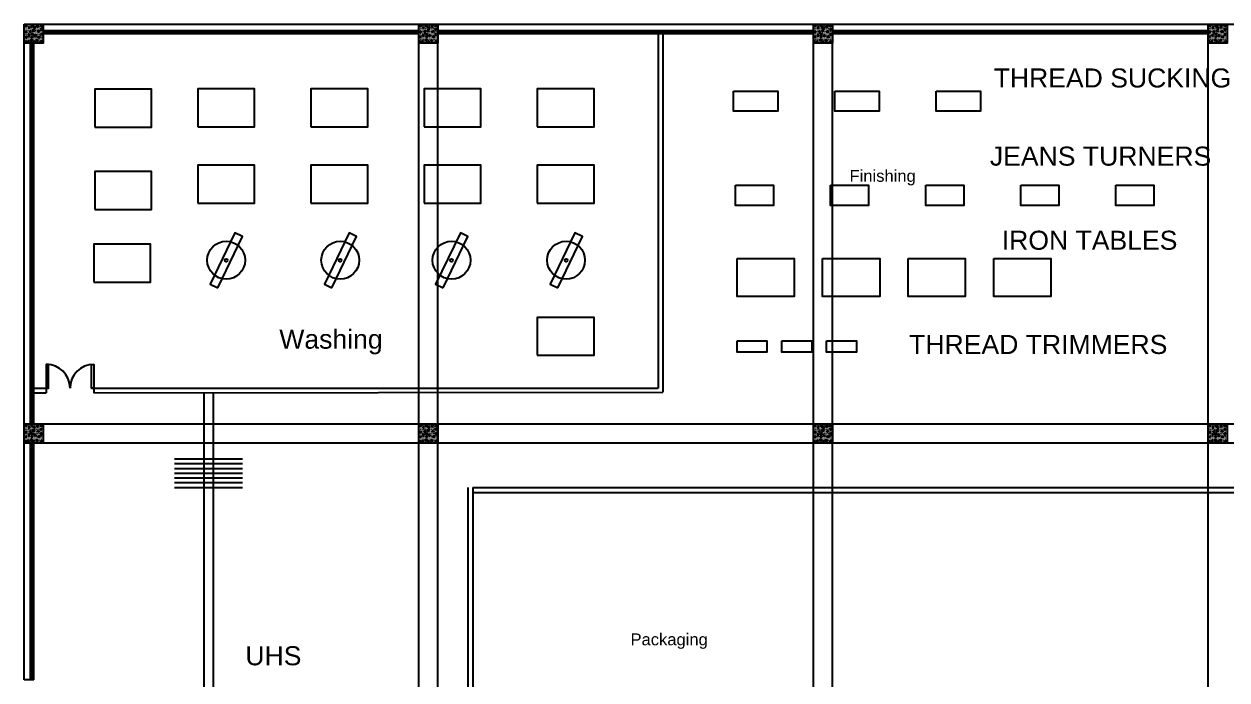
# Model space of a CAD drawing. Header units: feet. Extents: x 199 to 564, y 13 to 182.
# Drawn here: x 198.8 to 325.3, y 112.7 to 181.6 of the extents above; entities that cross this region are included whole.
import ezdxf

# ---------------------------------------------------------------- set-up
doc = ezdxf.new("R2010")
doc.units = ezdxf.units.FT
doc.header["$MEASUREMENT"] = 0
for name, color, linetype in [('beampillar', 80, 'Continuous'), ('hatch pillar', 20, 'Continuous'), ('inner walls', 1, 'Continuous'), ('prep side', 220, 'Continuous'), ('wall', 24, 'Continuous'), ('windows', 241, 'Continuous')]:
    doc.layers.add(name, color=color, linetype=linetype)
doc.styles.get("Standard").update_dxf_attribs({"font": 'arial.ttf'})

# ---------------------------------------------------------------- blocks, each defined once
blk = doc.blocks.new('hatchedpillar')
at = {"layer": 'hatch pillar', "linetype": 'ByBlock', "true_color": 0xf4ee51}
h = blk.add_hatch(dxfattribs=at)
h.set_pattern_fill('DOTS', color=41, scale=0.74)
h.set_pattern_definition([(0, (-2, 2), (0.023125, 0.04625), [0, -0.04625])])
h.paths.add_polyline_path([(201.82, 256.42), (199.82, 256.42), (199.82, 254.42), (201.82, 254.42)])
h = blk.add_hatch(dxfattribs=at)
h.set_pattern_fill('DOTS', color=41, scale=0.74)
h.set_pattern_definition([(0, (39.482302, 1.985157), (0.023125, 0.04625), [0, -0.04625])])
h.paths.add_polyline_path([(243.3, 256.4), (241.3, 256.4), (241.3, 254.4), (243.3, 254.4)])
h = blk.add_hatch(dxfattribs=at)
h.set_pattern_fill('DOTS', color=41, scale=0.74)
h.set_pattern_definition([(0, (80.982302, 1.985157), (0.023125, 0.04625), [0, -0.04625])])
h.paths.add_polyline_path([(284.8, 256.4), (282.8, 256.4), (282.8, 254.4), (284.8, 254.4)])
h = blk.add_hatch(dxfattribs=at)
h.set_pattern_fill('DOTS', color=41, scale=0.74)
h.set_pattern_definition([(0, (122.482302, 1.985157), (0.023125, 0.04625), [0, -0.04625])])
h.paths.add_polyline_path([(326.3, 256.4), (324.3, 256.4), (324.3, 254.4), (326.3, 254.4)])
h = blk.add_hatch(dxfattribs=at)
h.set_pattern_fill('DOTS', color=41, scale=0.74)
h.set_pattern_definition([(0, (-2.0177, -40.014843), (0.023125, 0.04625), [0, -0.04625])])
h.paths.add_polyline_path([(201.8, 214.4), (199.8, 214.4), (199.8, 212.4), (201.8, 212.4)])
h = blk.add_hatch(dxfattribs=at)
h.set_pattern_fill('DOTS', color=41, scale=0.74)
h.set_pattern_definition([(0, (39.4823, -40.014843), (0.023125, 0.04625), [0, -0.04625])])
h.paths.add_polyline_path([(243.3, 214.4), (241.3, 214.4), (241.3, 212.4), (243.3, 212.4)])
h = blk.add_hatch(dxfattribs=at)
h.set_pattern_fill('DOTS', color=41, scale=0.74)
h.set_pattern_definition([(0, (80.9823, -40.014843), (0.023125, 0.04625), [0, -0.04625])])
h.paths.add_polyline_path([(284.8, 214.4), (282.8, 214.4), (282.8, 212.4), (284.8, 212.4)])
h = blk.add_hatch(dxfattribs=at)
h.set_pattern_fill('DOTS', color=41, scale=0.74)
h.set_pattern_definition([(0, (122.4823, -40.014843), (0.023125, 0.04625), [0, -0.04625])])
h.paths.add_polyline_path([(326.3, 214.4), (324.3, 214.4), (324.3, 212.4), (326.3, 212.4)])
at = {"layer": 'hatch pillar', "linetype": 'Continuous', "lineweight": -3, "ltscale": 2}
for p, q in [((200.34, 256.18), (200.26, 256.02)), ((200.26, 256.02), (200.44, 256.02)), ((200.44, 256.02), (200.34, 256.18)), ((200.45, 255.72), (200.38, 255.55)), ((200.38, 255.55), (200.56, 255.55)), ((200.56, 255.55), (200.45, 255.72)), ((200.89, 256.15), (200.81, 255.99)), ((200.81, 255.99), (200.99, 255.99)), ((200.99, 255.99), (200.89, 256.15)), ((201.59, 255.99), (201.52, 255.83)), ((201.52, 255.83), (201.7, 255.83)), ((201.7, 255.83), (201.59, 255.99)), ((241.82, 256.16), (241.74, 256)), ((241.74, 256), (241.92, 256)), ((241.92, 256), (241.82, 256.16)), ((241.94, 255.7), (241.86, 255.54)), ((242.04, 255.54), (241.94, 255.7)), ((242.37, 256.13), (242.29, 255.97)), ((242.29, 255.97), (242.47, 255.97)), ((242.47, 255.97), (242.37, 256.13)), ((243.08, 255.97), (243, 255.81)), ((243, 255.81), (243.18, 255.81)), ((243.18, 255.81), (243.08, 255.97)), ((283.32, 256.16), (283.24, 256)), ((283.24, 256), (283.42, 256)), ((283.42, 256), (283.32, 256.16)), ((283.44, 255.7), (283.36, 255.54)), ((283.54, 255.54), (283.44, 255.7)), ((283.87, 256.13), (283.79, 255.97)), ((283.79, 255.97), (283.97, 255.97)), ((283.97, 255.97), (283.87, 256.13)), ((284.58, 255.97), (284.5, 255.81)), ((284.5, 255.81), (284.68, 255.81)), ((284.68, 255.81), (284.58, 255.97)), ((324.82, 256.16), (324.74, 256)), ((324.74, 256), (324.92, 256)), ((324.92, 256), (324.82, 256.16)), ((324.94, 255.7), (324.86, 255.54)), ((325.04, 255.54), (324.94, 255.7)), ((325.37, 256.13), (325.29, 255.97)), ((325.29, 255.97), (325.47, 255.97)), ((325.47, 255.97), (325.37, 256.13)), ((326.08, 255.97), (326, 255.81)), ((326, 255.81), (326.18, 255.81)), ((326.18, 255.81), (326.08, 255.97)), ((200, 255.18), (199.93, 255.01)), ((199.93, 255.01), (200.11, 255.01)), ((200.11, 255.01), (200, 255.18)), ((200.24, 254.7), (200.16, 254.54)), ((200.16, 254.54), (200.34, 254.54)), ((200.32, 255.36), (200.24, 255.2)), ((200.24, 255.2), (200.42, 255.2)), ((200.34, 254.54), (200.24, 254.7)), ((200.42, 255.2), (200.32, 255.36)), ((200.63, 255.2), (200.56, 255.04)), ((200.56, 255.04), (200.73, 255.04)), ((200.73, 255.04), (200.63, 255.2)), ((200.83, 254.67), (200.75, 254.51)), ((200.75, 254.51), (200.93, 254.51)), ((200.93, 254.51), (200.83, 254.67)), ((201.61, 255.47), (201.53, 255.31)), ((201.53, 255.31), (201.71, 255.31)), ((201.71, 255.31), (201.61, 255.47)), ((241.49, 255.16), (241.41, 255)), ((241.41, 255), (241.59, 255)), ((241.59, 255), (241.49, 255.16)), ((241.72, 254.69), (241.64, 254.53)), ((241.64, 254.53), (241.82, 254.53)), ((241.8, 255.35), (241.72, 255.18)), ((241.72, 255.18), (241.9, 255.18)), ((241.82, 254.53), (241.72, 254.69)), ((241.9, 255.18), (241.8, 255.35)), ((241.86, 255.54), (242.04, 255.54)), ((242.11, 255.18), (242.04, 255.02)), ((242.04, 255.02), (242.22, 255.02)), ((242.22, 255.02), (242.11, 255.18)), ((242.31, 254.66), (242.23, 254.5)), ((242.23, 254.5), (242.41, 254.5)), ((242.41, 254.5), (242.31, 254.66)), ((243.09, 255.46), (243.01, 255.3)), ((243.01, 255.3), (243.19, 255.3)), ((243.19, 255.3), (243.09, 255.46)), ((282.99, 255.16), (282.91, 255)), ((282.91, 255), (283.09, 255)), ((283.09, 255), (282.99, 255.16)), ((283.22, 254.69), (283.14, 254.53)), ((283.14, 254.53), (283.32, 254.53)), ((283.3, 255.35), (283.22, 255.18)), ((283.22, 255.18), (283.4, 255.18)), ((283.32, 254.53), (283.22, 254.69)), ((283.4, 255.18), (283.3, 255.35)), ((283.36, 255.54), (283.54, 255.54)), ((283.61, 255.18), (283.54, 255.02)), ((283.54, 255.02), (283.72, 255.02)), ((283.72, 255.02), (283.61, 255.18)), ((283.81, 254.66), (283.73, 254.5)), ((283.73, 254.5), (283.91, 254.5)), ((283.91, 254.5), (283.81, 254.66)), ((284.59, 255.46), (284.51, 255.3)), ((284.51, 255.3), (284.69, 255.3)), ((284.69, 255.3), (284.59, 255.46)), ((324.49, 255.16), (324.41, 255)), ((324.41, 255), (324.59, 255)), ((324.59, 255), (324.49, 255.16)), ((324.72, 254.69), (324.64, 254.53)), ((324.64, 254.53), (324.82, 254.53)), ((324.8, 255.35), (324.72, 255.18)), ((324.72, 255.18), (324.9, 255.18)), ((324.82, 254.53), (324.72, 254.69)), ((324.9, 255.18), (324.8, 255.35)), ((324.86, 255.54), (325.04, 255.54)), ((325.11, 255.18), (325.04, 255.02)), ((325.04, 255.02), (325.22, 255.02)), ((325.22, 255.02), (325.11, 255.18)), ((325.31, 254.66), (325.23, 254.5)), ((325.23, 254.5), (325.41, 254.5)), ((325.41, 254.5), (325.31, 254.66)), ((326.09, 255.46), (326.01, 255.3)), ((326.01, 255.3), (326.19, 255.3)), ((326.19, 255.3), (326.09, 255.46)), ((200.32, 214.16), (200.24, 214)), ((200.24, 214), (200.42, 214)), ((200.42, 214), (200.32, 214.16)), ((200.87, 214.13), (200.79, 213.97)), ((200.79, 213.97), (200.97, 213.97)), ((200.97, 213.97), (200.87, 214.13)), ((201.58, 213.97), (201.5, 213.81)), ((201.5, 213.81), (201.68, 213.81)), ((201.68, 213.81), (201.58, 213.97)), ((241.82, 214.16), (241.74, 214)), ((241.74, 214), (241.92, 214)), ((241.92, 214), (241.82, 214.16)), ((242.37, 214.13), (242.29, 213.97)), ((242.29, 213.97), (242.47, 213.97)), ((242.47, 213.97), (242.37, 214.13)), ((243.08, 213.97), (243, 213.81)), ((243, 213.81), (243.18, 213.81)), ((243.18, 213.81), (243.08, 213.97)), ((283.32, 214.16), (283.24, 214)), ((283.24, 214), (283.42, 214)), ((283.42, 214), (283.32, 214.16)), ((283.87, 214.13), (283.79, 213.97)), ((283.79, 213.97), (283.97, 213.97)), ((283.97, 213.97), (283.87, 214.13)), ((284.58, 213.97), (284.5, 213.81)), ((284.5, 213.81), (284.68, 213.81)), ((284.68, 213.81), (284.58, 213.97)), ((324.82, 214.16), (324.74, 214)), ((324.74, 214), (324.92, 214)), ((324.92, 214), (324.82, 214.16)), ((325.37, 214.13), (325.29, 213.97)), ((325.29, 213.97), (325.47, 213.97)), ((325.47, 213.97), (325.37, 214.13)), ((326.08, 213.97), (326, 213.81)), ((326, 213.81), (326.18, 213.81)), ((326.18, 213.81), (326.08, 213.97)), ((199.99, 213.16), (199.91, 213)), ((199.91, 213), (200.09, 213)), ((200.09, 213), (199.99, 213.16)), ((200.22, 212.69), (200.14, 212.53)), ((200.3, 213.35), (200.22, 213.18)), ((200.22, 213.18), (200.4, 213.18)), ((200.32, 212.53), (200.22, 212.69)), ((200.4, 213.18), (200.3, 213.35)), ((200.44, 213.7), (200.36, 213.54)), ((200.36, 213.54), (200.54, 213.54)), ((200.54, 213.54), (200.44, 213.7)), ((200.61, 213.18), (200.54, 213.02)), ((200.54, 213.02), (200.72, 213.02)), ((200.72, 213.02), (200.61, 213.18)), ((200.81, 212.66), (200.73, 212.5)), ((200.91, 212.5), (200.81, 212.66)), ((201.59, 213.46), (201.51, 213.3)), ((201.51, 213.3), (201.69, 213.3)), ((201.69, 213.3), (201.59, 213.46)), ((241.49, 213.16), (241.41, 213)), ((241.41, 213), (241.59, 213)), ((241.59, 213), (241.49, 213.16)), ((241.72, 212.69), (241.64, 212.53)), ((241.8, 213.35), (241.72, 213.18)), ((241.72, 213.18), (241.9, 213.18)), ((241.82, 212.53), (241.72, 212.69)), ((241.9, 213.18), (241.8, 213.35)), ((241.94, 213.7), (241.86, 213.54)), ((241.86, 213.54), (242.04, 213.54)), ((242.04, 213.54), (241.94, 213.7)), ((242.11, 213.18), (242.04, 213.02)), ((242.04, 213.02), (242.22, 213.02)), ((242.22, 213.02), (242.11, 213.18)), ((242.31, 212.66), (242.23, 212.5)), ((242.41, 212.5), (242.31, 212.66)), ((243.09, 213.46), (243.01, 213.3)), ((243.01, 213.3), (243.19, 213.3)), ((243.19, 213.3), (243.09, 213.46)), ((282.99, 213.16), (282.91, 213)), ((282.91, 213), (283.09, 213)), ((283.09, 213), (282.99, 213.16)), ((283.22, 212.69), (283.14, 212.53)), ((283.3, 213.35), (283.22, 213.18)), ((283.22, 213.18), (283.4, 213.18)), ((283.32, 212.53), (283.22, 212.69)), ((283.4, 213.18), (283.3, 213.35)), ((283.44, 213.7), (283.36, 213.54)), ((283.36, 213.54), (283.54, 213.54)), ((283.54, 213.54), (283.44, 213.7)), ((283.61, 213.18), (283.54, 213.02)), ((283.54, 213.02), (283.72, 213.02)), ((283.72, 213.02), (283.61, 213.18)), ((283.81, 212.66), (283.73, 212.5)), ((283.91, 212.5), (283.81, 212.66)), ((284.59, 213.46), (284.51, 213.3)), ((284.51, 213.3), (284.69, 213.3)), ((284.69, 213.3), (284.59, 213.46)), ((324.49, 213.16), (324.41, 213)), ((324.41, 213), (324.59, 213)), ((324.59, 213), (324.49, 213.16)), ((324.72, 212.69), (324.64, 212.53)), ((324.8, 213.35), (324.72, 213.18)), ((324.72, 213.18), (324.9, 213.18)), ((324.82, 212.53), (324.72, 212.69)), ((324.9, 213.18), (324.8, 213.35)), ((324.94, 213.7), (324.86, 213.54)), ((324.86, 213.54), (325.04, 213.54)), ((325.04, 213.54), (324.94, 213.7)), ((325.11, 213.18), (325.04, 213.02)), ((325.04, 213.02), (325.22, 213.02)), ((325.22, 213.02), (325.11, 213.18)), ((325.31, 212.66), (325.23, 212.5)), ((325.41, 212.5), (325.31, 212.66)), ((326.09, 213.46), (326.01, 213.3)), ((326.01, 213.3), (326.19, 213.3)), ((326.19, 213.3), (326.09, 213.46)), ((200.14, 212.53), (200.32, 212.53)), ((200.73, 212.5), (200.91, 212.5)), ((241.64, 212.53), (241.82, 212.53)), ((242.23, 212.5), (242.41, 212.5)), ((283.14, 212.53), (283.32, 212.53)), ((283.73, 212.5), (283.91, 212.5)), ((324.64, 212.53), (324.82, 212.53)), ((325.23, 212.5), (325.41, 212.5))]:
    blk.add_line(p, q, dxfattribs=at)
for centre in [(199.99, 256.25), (199.99, 255.59), (200.69, 256.2), (200.81, 255.74), (201.24, 256.17), (201.33, 255.65), (201.65, 256.23), (241.47, 256.23), (241.48, 255.58), (242.18, 256.19), (242.29, 255.72), (242.73, 256.16), (242.81, 255.63), (243.13, 256.21), (282.97, 256.23), (282.98, 255.58), (283.68, 256.19), (283.79, 255.72), (284.23, 256.16), (284.31, 255.63), (284.63, 256.21), (324.47, 256.23), (324.48, 255.58), (325.18, 256.19), (325.29, 255.72), (325.73, 256.16), (325.81, 255.63), (326.13, 256.21), (199.97, 254.56), (200.59, 254.73), (200.67, 255.38), (200.99, 255.22), (201.18, 254.7), (201.39, 255.07), (201.65, 254.59), (241.45, 254.55), (242.08, 254.71), (242.15, 255.37), (242.47, 255.21), (242.66, 254.68), (242.87, 255.06), (243.14, 254.58), (282.95, 254.55), (283.58, 254.71), (283.65, 255.37), (283.97, 255.21), (284.16, 254.68), (284.37, 255.06), (284.64, 254.58), (324.45, 254.55), (325.08, 254.71), (325.15, 255.37), (325.47, 255.21), (325.66, 254.68), (325.87, 255.06), (326.14, 254.58), (199.97, 214.23), (200.68, 214.19), (200.79, 213.72), (201.23, 214.16), (201.63, 214.21), (241.47, 214.23), (242.18, 214.19), (242.29, 213.72), (242.73, 214.16), (243.13, 214.21), (282.97, 214.23), (283.68, 214.19), (283.79, 213.72), (284.23, 214.16), (284.63, 214.21), (324.47, 214.23), (325.18, 214.19), (325.29, 213.72), (325.73, 214.16), (326.13, 214.21), (199.95, 212.55), (199.98, 213.58), (200.58, 212.71), (200.65, 213.37), (200.97, 213.21), (201.16, 212.68), (201.31, 213.63), (201.37, 213.06), (201.64, 212.58), (241.45, 212.55), (241.48, 213.58), (242.08, 212.71), (242.15, 213.37), (242.47, 213.21), (242.66, 212.68), (242.81, 213.63), (242.87, 213.06), (243.14, 212.58), (282.95, 212.55), (282.98, 213.58), (283.58, 212.71), (283.65, 213.37), (283.97, 213.21), (284.16, 212.68), (284.31, 213.63), (284.37, 213.06), (284.64, 212.58), (324.45, 212.55), (324.48, 213.58), (325.08, 212.71), (325.15, 213.37), (325.47, 213.21), (325.66, 212.68), (325.81, 213.63), (325.87, 213.06), (326.14, 212.58)]:
    blk.add_circle(centre, 0.0821, dxfattribs=at)
blk = doc.blocks.new('*U1823')
blk.add_lwpolyline([(-2.33, 1.065), (2.33, 1.065), (2.33, -1.065), (-2.33, -1.065)], close=True)
blk = doc.blocks.new('*U1824')
at = {"color": 0, "linetype": 'ByBlock', "lineweight": -2, "transparency": 16777216}
for p in [(0, 0), (10.66, 0), (21.32, 0)]:
    blk.add_blockref('*U1823', p, dxfattribs=at)
blk = doc.blocks.new('*U1825')
blk.add_lwpolyline([(-2, 1.065), (2, 1.065), (2, -1.065), (-2, -1.065)], close=True)
blk = doc.blocks.new('*U1826')
at = {"color": 0, "linetype": 'ByBlock', "lineweight": -2, "transparency": 16777216}
for p in [(0, 0), (10, 0), (20, 0), (30, 0), (40, 0)]:
    blk.add_blockref('*U1825', p, dxfattribs=at)
blk = doc.blocks.new('*U1827')
blk.add_lwpolyline([(-3, 2), (3, 2), (3, -2), (-3, -2)], close=True)
blk = doc.blocks.new('*U1828')
at = {"color": 0, "linetype": 'ByBlock', "lineweight": -2, "transparency": 16777216}
for p in [(0, 0), (9, 0), (18, 0), (27, 0)]:
    blk.add_blockref('*U1827', p, dxfattribs=at)
blk = doc.blocks.new('*U1829')
blk.add_lwpolyline([(-1.57, 0.59), (1.57, 0.59), (1.57, -0.59), (-1.57, -0.59)], close=True)
blk = doc.blocks.new('*U1830')
at = {"color": 0, "linetype": 'ByBlock', "lineweight": -2, "transparency": 16777216}
for p in [(0, 0), (4.71, 0), (9.42, 0)]:
    blk.add_blockref('*U1829', p, dxfattribs=at)

msp = doc.modelspace()

# ---------------------------------------------------------------- linework, layer by layer
at = {"lineweight": -3}
for p, q in [((217.71849, 75.77788), (217.71849, 142.87941)), ((218.72219, 75.77788), (218.72219, 142.88054)), ((214.62081, 135.93552), (221.76357, 135.93552)), ((214.62081, 135.43552), (221.76357, 135.43552)), ((214.62081, 134.93552), (221.76357, 134.93552)), ((214.62081, 134.43552), (221.76357, 134.43552)), ((214.62081, 133.93552), (221.76357, 133.93552)), ((214.62081, 133.43552), (221.76357, 133.43552)), ((214.62081, 132.93552), (221.76357, 132.93552))]:
    msp.add_line(p, q, dxfattribs=at)
for points in [[(206.22098, 170.78971), (212.19698, 170.78971), (212.19698, 174.77371), (206.22098, 174.77371)], [(217.06157, 170.81366), (223.03757, 170.81366), (223.03757, 174.79766), (217.06157, 174.79766)], [(228.96157, 170.81366), (234.93757, 170.81366), (234.93757, 174.79766), (228.96157, 174.79766)], [(240.86157, 170.81366), (246.83757, 170.81366), (246.83757, 174.79766), (240.86157, 174.79766)], [(252.76157, 170.81366), (258.73757, 170.81366), (258.73757, 174.79766), (252.76157, 174.79766)], [(206.22098, 162.14428), (212.19698, 162.14428), (212.19698, 166.12828), (206.22098, 166.12828)], [(217.06157, 162.81366), (223.03757, 162.81366), (223.03757, 166.79766), (217.06157, 166.79766)], [(228.96157, 162.81366), (234.93757, 162.81366), (234.93757, 166.79766), (228.96157, 166.79766)], [(240.86157, 162.81366), (246.83757, 162.81366), (246.83757, 166.79766), (240.86157, 166.79766)], [(252.76157, 162.81366), (258.73757, 162.81366), (258.73757, 166.79766), (252.76157, 166.79766)], [(219.17145, 153.91167), (221.76885, 159.29369), (220.97603, 159.67631), (218.37863, 154.29429)], [(231.17053, 153.91167), (233.76792, 159.29369), (232.97511, 159.67631), (230.37771, 154.29429)], [(242.87363, 153.91167), (245.47103, 159.29369), (244.67821, 159.67631), (242.08082, 154.29429)], [(254.91596, 153.91167), (257.51336, 159.29369), (256.72054, 159.67631), (254.12314, 154.29429)], [(206.13039, 154.51182), (212.10639, 154.51182), (212.10639, 158.49582), (206.13039, 158.49582)], [(252.76157, 146.81366), (258.73757, 146.81366), (258.73757, 150.79766), (252.76157, 150.79766)]]:
    msp.add_lwpolyline(points, close=True)
for centre, radius in [((220.04957, 156.80566), 1.992), ((232.04865, 156.80566), 1.992), ((243.75175, 156.80566), 1.992), ((255.79408, 156.80566), 1.992), ((220.04957, 156.80566), 0.15406), ((232.04865, 156.80566), 0.15406), ((243.75175, 156.80566), 0.15406), ((255.79408, 156.80566), 0.15406)]:
    msp.add_circle(centre, radius)
at = {"layer": 'beampillar', "linetype": 'ByBlock'}
for p, q in [((198.81022, 181.61606), (386.32357, 181.61606)), ((198.81022, 112.70949), (198.81022, 179.61606)), ((240.31022, 15.0891), (240.31022, 179.61606)), ((242.31022, 15.0891), (242.31022, 179.61606)), ((281.81022, 15.0891), (281.81022, 179.61606)), ((283.81022, 15.0891), (283.81022, 179.61606)), ((323.31022, 15.0891), (323.31022, 179.61606)), ((198.81022, 139.61606), (456.28357, 139.61606)), ((198.81022, 137.61606), (456.28357, 137.61606))]:
    msp.add_line(p, q, dxfattribs=at)
for points in [[(198.81022, 181.61606), (200.81022, 181.61606), (200.81022, 179.61606), (198.81022, 179.61606)], [(240.31022, 181.61606), (242.31022, 181.61606), (242.31022, 179.61606), (240.31022, 179.61606)], [(281.81022, 181.61606), (283.81022, 181.61606), (283.81022, 179.61606), (281.81022, 179.61606)], [(323.31022, 181.61606), (325.31022, 181.61606), (325.31022, 179.61606), (323.31022, 179.61606)], [(198.81022, 139.61606), (200.81022, 139.61606), (200.81022, 137.61606), (198.81022, 137.61606)], [(240.31022, 139.61606), (242.31022, 139.61606), (242.31022, 137.61606), (240.31022, 137.61606)], [(281.81022, 139.61606), (283.81022, 139.61606), (283.81022, 137.61606), (281.81022, 137.61606)], [(323.31022, 139.61606), (325.31022, 139.61606), (325.31022, 137.61606), (323.31022, 137.61606)]]:
    msp.add_lwpolyline(points, close=True, dxfattribs=at)
at = {"layer": 'inner walls', "lineweight": -3}
for p, q in [((265.47505, 180.61606), (265.47505, 143.36639)), ((265.97505, 180.61606), (265.97505, 142.93362)), ((199.81022, 143.36639), (201.38039, 143.36639)), ((201.13039, 143.36639), (201.13039, 142.86639)), ((205.88039, 143.36639), (265.47505, 143.36639)), ((206.13039, 143.36639), (206.13039, 142.86639)), ((199.81022, 142.86639), (201.13039, 142.86639)), ((206.13039, 142.86639), (265.97505, 142.93362)), ((245.47505, 132.90891), (245.47505, 75.77788)), ((245.97505, 132.90891), (245.97505, 75.77788)), ((245.97505, 132.90891), (332.82675, 132.90891)), ((245.97505, 132.40891), (326.74859, 132.40891))]:
    msp.add_line(p, q, dxfattribs=at)
for points in [[(201.38039, 145.86639), (201.13039, 145.86639), (201.13039, 143.36639), (201.38039, 143.36639)], [(205.88039, 145.86639), (206.13039, 145.86639), (206.13039, 143.36639), (205.88039, 143.36639)]]:
    msp.add_lwpolyline(points, close=True, dxfattribs=at)
at = {"layer": 'inner walls', "linetype": 'ByBlock', "lineweight": -3}
for centre, start, end in [((201.13039, 143.36639), 0, 90), ((206.13039, 143.36639), 90, 180)]:
    msp.add_arc(centre, 2.5, start, end, dxfattribs=at)
at = {"layer": 'prep side', "lineweight": -3}
msp.add_line((199.81022, 112.70949), (198.81022, 112.70949), dxfattribs=at)
at = {"layer": 'wall', "linetype": 'ByBlock', "lineweight": -3}
for p, q in [((198.81022, 181.61606), (386.32357, 181.61606)), ((198.81022, 112.70949), (198.81022, 181.61606)), ((200.81022, 180.61606), (240.31022, 180.61606)), ((242.31022, 180.61606), (281.81022, 180.61606)), ((283.81022, 180.61606), (323.31022, 180.61606)), ((199.81022, 139.61606), (199.81022, 179.61606)), ((199.81022, 112.70949), (199.81022, 137.61606))]:
    msp.add_line(p, q, dxfattribs=at)
at = {"layer": 'windows', "linetype": 'ByBlock', "lineweight": -3}
for p, q in [((200.81022, 180.95606), (240.31022, 180.95606)), ((200.81022, 180.95606), (240.31022, 180.95606)), ((204.01022, 180.95606), (204.01022, 180.82606)), ((206.01022, 180.95606), (206.01022, 180.82606)), ((208.01022, 180.95606), (208.01022, 180.82606)), ((210.01022, 180.95606), (210.01022, 180.82606)), ((213.11022, 180.95606), (213.11022, 180.82606)), ((215.11022, 180.95606), (215.11022, 180.82606)), ((217.11022, 180.95606), (217.11022, 180.82606)), ((219.11022, 180.95606), (219.11022, 180.82606)), ((219.11022, 180.95606), (219.11022, 180.82606)), ((219.11022, 180.95606), (219.11022, 180.82606)), ((222.21022, 180.95606), (222.21022, 180.82606)), ((224.21022, 180.95606), (224.21022, 180.82606)), ((226.21022, 180.95606), (226.21022, 180.82606)), ((228.21022, 180.95606), (228.21022, 180.82606)), ((228.21022, 180.95606), (228.21022, 180.82606)), ((228.21022, 180.95606), (228.21022, 180.82606)), ((231.31022, 180.95606), (231.31022, 180.82606)), ((233.31022, 180.95606), (233.31022, 180.82606)), ((235.31022, 180.95606), (235.31022, 180.82606)), ((237.31022, 180.95606), (237.31022, 180.82606)), ((237.31022, 180.95606), (237.31022, 180.82606)), ((242.31022, 180.95606), (281.81022, 180.95606)), ((242.31022, 180.95606), (281.81022, 180.95606)), ((242.31022, 180.95606), (281.81022, 180.95606)), ((245.51022, 180.95606), (245.51022, 180.82606)), ((247.51022, 180.95606), (247.51022, 180.82606)), ((249.51022, 180.95606), (249.51022, 180.82606)), ((251.51022, 180.95606), (251.51022, 180.82606)), ((254.61022, 180.95606), (254.61022, 180.82606)), ((256.61022, 180.95606), (256.61022, 180.82606)), ((258.61022, 180.95606), (258.61022, 180.82606)), ((260.61022, 180.95606), (260.61022, 180.82606)), ((260.61022, 180.95606), (260.61022, 180.82606)), ((260.61022, 180.95606), (260.61022, 180.82606)), ((263.71022, 180.95606), (263.71022, 180.82606)), ((265.71022, 180.95606), (265.71022, 180.82606)), ((267.71022, 180.95606), (267.71022, 180.82606)), ((269.71022, 180.95606), (269.71022, 180.82606)), ((269.71022, 180.95606), (269.71022, 180.82606)), ((269.71022, 180.95606), (269.71022, 180.82606)), ((272.81022, 180.95606), (272.81022, 180.82606)), ((274.81022, 180.95606), (274.81022, 180.82606)), ((276.81022, 180.95606), (276.81022, 180.82606)), ((278.81022, 180.95606), (278.81022, 180.82606)), ((278.81022, 180.95606), (278.81022, 180.82606)), ((283.81022, 180.95606), (323.31022, 180.95606)), ((283.81022, 180.95606), (323.31022, 180.95606)), ((287.01022, 180.95606), (287.01022, 180.82606)), ((289.01022, 180.95606), (289.01022, 180.82606)), ((291.01022, 180.95606), (291.01022, 180.82606)), ((293.01022, 180.95606), (293.01022, 180.82606)), ((296.11022, 180.95606), (296.11022, 180.82606)), ((298.11022, 180.95606), (298.11022, 180.82606)), ((300.11022, 180.95606), (300.11022, 180.82606)), ((302.11022, 180.95606), (302.11022, 180.82606)), ((302.11022, 180.95606), (302.11022, 180.82606)), ((302.11022, 180.95606), (302.11022, 180.82606)), ((305.21022, 180.95606), (305.21022, 180.82606)), ((307.21022, 180.95606), (307.21022, 180.82606)), ((309.21022, 180.95606), (309.21022, 180.82606)), ((311.21022, 180.95606), (311.21022, 180.82606)), ((311.21022, 180.95606), (311.21022, 180.82606)), ((311.21022, 180.95606), (311.21022, 180.82606)), ((314.31022, 180.95606), (314.31022, 180.82606)), ((316.31022, 180.95606), (316.31022, 180.82606)), ((318.31022, 180.95606), (318.31022, 180.82606)), ((320.31022, 180.95606), (320.31022, 180.82606)), ((320.31022, 180.95606), (320.31022, 180.82606)), ((200.81022, 180.82606), (240.31022, 180.82606)), ((200.81022, 180.82606), (240.31022, 180.82606)), ((242.31022, 180.82606), (281.81022, 180.82606)), ((242.31022, 180.82606), (281.81022, 180.82606)), ((242.31022, 180.82606), (281.81022, 180.82606)), ((283.81022, 180.82606), (323.31022, 180.82606)), ((283.81022, 180.82606), (323.31022, 180.82606)), ((199.47022, 139.61606), (199.47022, 179.61606)), ((199.60022, 139.61606), (199.60022, 179.61606)), ((199.47022, 112.70949), (199.47022, 137.61606)), ((199.60022, 112.70949), (199.60022, 137.61606))]:
    msp.add_line(p, q, dxfattribs=at)

# ---------------------------------------------------------------- block references
for name, p in [('*U1824', (275.74213, 173.51666)), ('*U1826', (275.61756, 163.61666)), ('*U1828', (276.78055, 154.987)), ('*U1830', (275.35055, 147.75078))]:
    msp.add_blockref(name, p)
at = {"layer": 'prep side', "linetype": 'ByBlock'}
msp.add_blockref('hatchedpillar', (-1.00708, -74.8016), dxfattribs=at)

# ---------------------------------------------------------------- texts
at = {"char_height": 2, "attachment_point": 1}
for s, width, insert in [('THREAD SUCKING MACHINE', 87.7140104, (300.7643, 176.95419)), ('JEANS TURNERS ', 87.7140104, (300.36949, 168.74113)), ('IRON TABLES', 87.7140104, (301.61911, 159.90518)), ('Washing', 12.2297162, (225.63612, 149.50919)), ('THREAD TRIMMERS', 87.7140104, (291.87932, 148.95496)), ('UHS', 87.7140104, (222.06614, 116.24888))]:
    msp.add_mtext_dynamic_manual_height_columns(s, width=width, gutter_width=1, heights=[0], dxfattribs=dict(at, insert=insert))
at = {"lineweight": -3, "char_height": 1.245, "attachment_point": 1}
for s, width, insert in [('Finishing', 619.2890437, (285.61353, 166.28743)), ('Packaging', 581.3221043, (262.57851, 117.59085))]:
    msp.add_mtext_dynamic_manual_height_columns(s, width=width, gutter_width=1, heights=[0], dxfattribs=dict(at, insert=insert))

doc.saveas('drawing.dxf')
